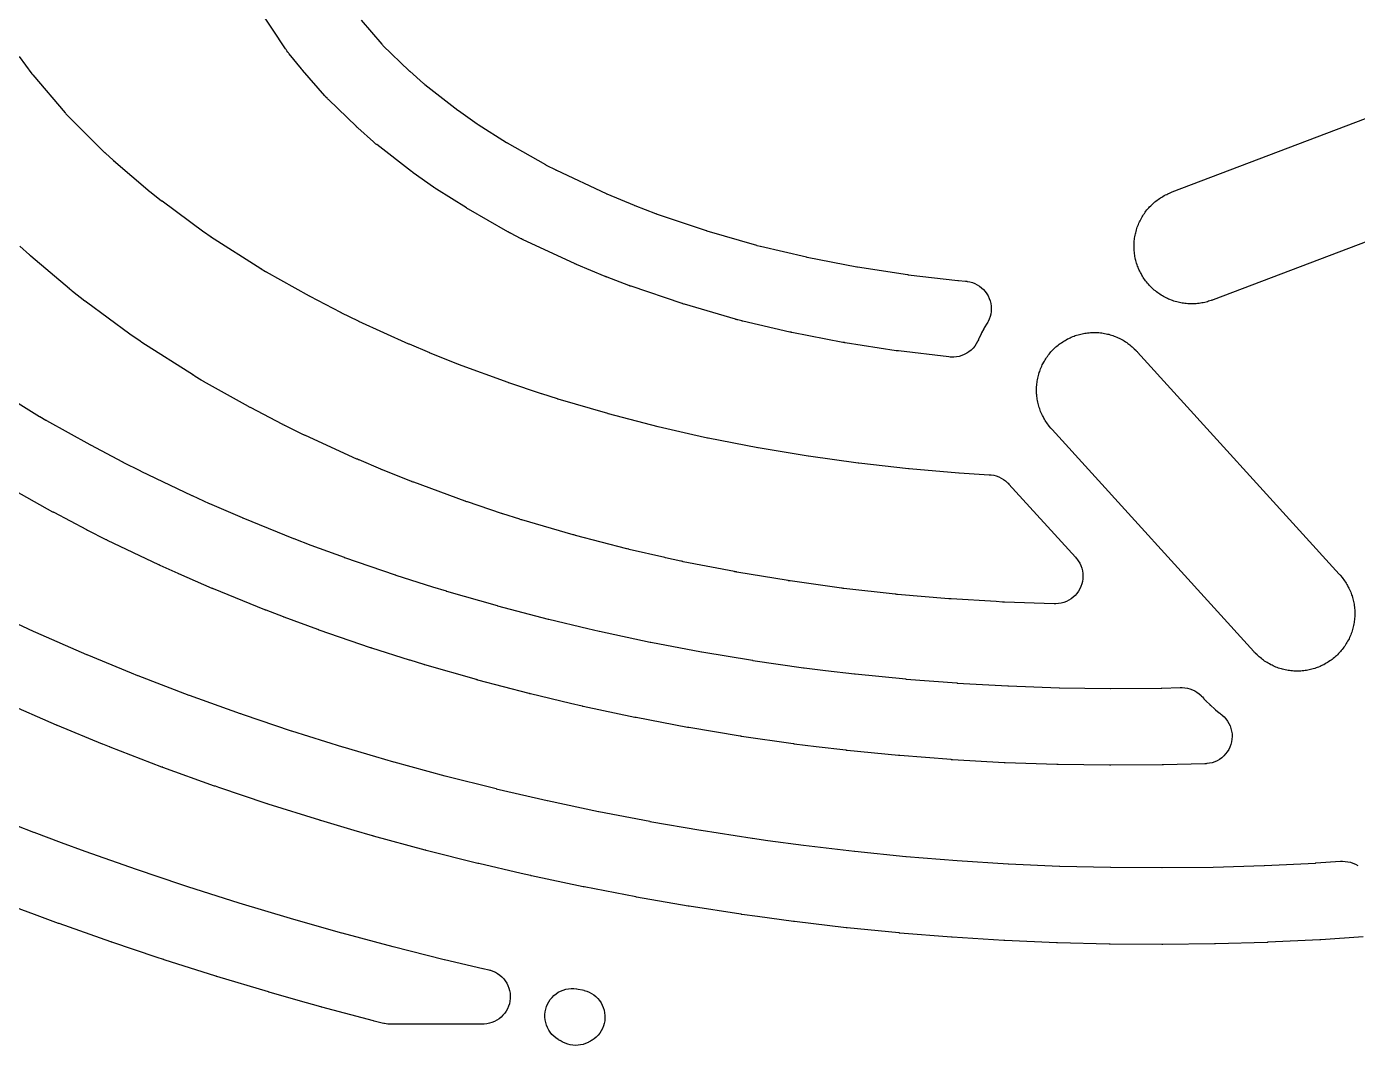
# Model space of a CAD drawing. Header units: metres. Extents: x -22.6 to 22.6, y 1.9 to 79.7.
# Drawn here: x -11.607 to -6.759, y 41.483 to 45.193 of the extents above; entities that cross this region are included whole.
import ezdxf

# ---------------------------------------------------------------- set-up
doc = ezdxf.new("R2010")
doc.units = ezdxf.units.M

msp = doc.modelspace()

# ---------------------------------------------------------------- linework, layer by layer
at = {"layer": 'MARKING'}
for points in [[(-10.3884, 45.2158), (-10.3133, 45.1293), (-10.3118, 45.1276), (-10.3103, 45.126), (-10.3087, 45.1244), (-10.2127, 45.0321), (-10.2121, 45.0315), (-10.2115, 45.0309), (-10.2108, 45.0303), (-10.1604, 44.985), (-10.159, 44.9838), (-10.1575, 44.9826), (-10.1561, 44.9814), (-10.0356, 44.8886), (-10.0349, 44.888), (-10.0342, 44.8875), (-10.0334, 44.8869), (-9.9656, 44.8385), (-9.9643, 44.8376), (-9.9631, 44.8368), (-9.9618, 44.836), (-9.8581, 44.771), (-9.8572, 44.7705), (-9.8564, 44.77), (-9.8556, 44.7695), (-9.7171, 44.69), (-9.716, 44.6894), (-9.715, 44.6888), (-9.7139, 44.6883), (-9.6795, 44.6706), (-9.6786, 44.6702), (-9.6778, 44.6698), (-9.6769, 44.6694), (-9.4954, 44.5847), (-9.4944, 44.5843), (-9.4935, 44.5839), (-9.4926, 44.5835), (-9.3931, 44.5419), (-9.3923, 44.5415), (-9.3915, 44.5412), (-9.3907, 44.5409), (-9.3156, 44.5124), (-9.3147, 44.5121), (-9.3138, 44.5118), (-9.3129, 44.5114), (-9.1317, 44.4503), (-9.1307, 44.45), (-9.1298, 44.4497), (-9.1289, 44.4495), (-8.9478, 44.3963), (-8.9469, 44.396), (-8.9459, 44.3958), (-8.945, 44.3955), (-8.9346, 44.3929), (-8.9337, 44.3927), (-8.7664, 44.3539), (-8.7655, 44.3537), (-8.7646, 44.3535), (-8.7637, 44.3533), (-8.5824, 44.3183), (-8.5815, 44.3181), (-8.5806, 44.318), (-8.5796, 44.3178), (-8.3984, 44.2897), (-8.3975, 44.2896), (-8.3966, 44.2895), (-8.3956, 44.2893), (-8.2144, 44.2681), (-8.2134, 44.268), (-8.2125, 44.2679), (-8.2116, 44.2678), (-8.1871, 44.2658), (-8.1823, 44.2653), (-8.1801, 44.265), (-8.1706, 44.2633), (-8.1613, 44.2607), (-8.1523, 44.2572), (-8.1437, 44.2529), (-8.1355, 44.2477), (-8.1279, 44.2418), (-8.1208, 44.2352), (-8.1145, 44.2279), (-8.1089, 44.22), (-8.104, 44.2117), (-8.1, 44.2029), (-8.0969, 44.1938), (-8.0947, 44.1844), (-8.0933, 44.1748), (-8.0929, 44.1652), (-8.0935, 44.1555), (-8.0949, 44.146), (-8.0973, 44.1366), (-8.1006, 44.1275), (-8.1047, 44.1188), (-8.1058, 44.1168), (-8.1081, 44.1126), (-8.1181, 44.0959), (-8.1187, 44.0948), (-8.1193, 44.0938), (-8.1199, 44.0927), (-8.1279, 44.0778), (-8.1284, 44.0767), (-8.129, 44.0756), (-8.1295, 44.0745), (-8.1384, 44.0556), (-8.1389, 44.0545), (-8.1394, 44.0534), (-8.1399, 44.0522), (-8.1415, 44.0487), (-8.1426, 44.0465), (-8.1473, 44.0377), (-8.1528, 44.0294), (-8.1592, 44.0217), (-8.1662, 44.0147), (-8.174, 44.0084), (-8.1823, 44.0029), (-8.1911, 43.9983), (-8.2004, 43.9946), (-8.21, 43.9918), (-8.2198, 43.99), (-8.2297, 43.9892), (-8.2397, 43.9894), (-8.2421, 43.9895), (-8.247, 43.99), (-8.4308, 44.0116), (-8.4318, 44.0117), (-8.4327, 44.0118), (-8.4336, 44.0119), (-8.436, 44.0122), (-8.4369, 44.0124), (-8.4378, 44.0125), (-8.4387, 44.0126), (-8.6251, 44.0415), (-8.626, 44.0416), (-8.6269, 44.0418), (-8.6278, 44.042), (-8.6302, 44.0424), (-8.6311, 44.0425), (-8.632, 44.0427), (-8.6329, 44.0429), (-8.8193, 44.0789), (-8.8202, 44.0791), (-8.8211, 44.0792), (-8.8221, 44.0794), (-8.8244, 44.0799), (-8.8253, 44.0801), (-8.8262, 44.0803), (-8.8271, 44.0805), (-8.9975, 44.12), (-8.9982, 44.1202), (-8.9999, 44.1206), (-9.001, 44.1209), (-9.016, 44.1247), (-9.017, 44.1249), (-9.0179, 44.1252), (-9.0189, 44.1254), (-9.0213, 44.1261), (-9.0222, 44.1263), (-9.0232, 44.1266), (-9.0241, 44.1269), (-9.2104, 44.1816), (-9.2114, 44.1819), (-9.2123, 44.1822), (-9.2132, 44.1824), (-9.2157, 44.1832), (-9.2166, 44.1835), (-9.2176, 44.1838), (-9.2185, 44.1841), (-9.4049, 44.247), (-9.4058, 44.2473), (-9.4067, 44.2476), (-9.4076, 44.2479), (-9.4099, 44.2487), (-9.4108, 44.249), (-9.4116, 44.2494), (-9.4125, 44.2497), (-9.4923, 44.28), (-9.4931, 44.2803), (-9.4939, 44.2806), (-9.4947, 44.2809), (-9.4967, 44.2817), (-9.4975, 44.282), (-9.4982, 44.2823), (-9.499, 44.2827), (-9.6033, 44.3263), (-9.6042, 44.3267), (-9.6051, 44.3271), (-9.606, 44.3275), (-9.6084, 44.3285), (-9.6093, 44.3289), (-9.6102, 44.3294), (-9.6111, 44.3298), (-9.7976, 44.4167), (-9.7985, 44.4171), (-9.7993, 44.4175), (-9.8002, 44.4179), (-9.8024, 44.419), (-9.8032, 44.4194), (-9.804, 44.4198), (-9.8049, 44.4203), (-9.8446, 44.4406), (-9.8457, 44.4412), (-9.8467, 44.4417), (-9.8478, 44.4423), (-9.8505, 44.4438), (-9.8515, 44.4443), (-9.8525, 44.4449), (-9.8536, 44.4455), (-9.9973, 44.528), (-9.9981, 44.5285), (-9.999, 44.529), (-9.9998, 44.5295), (-10.0019, 44.5308), (-10.0028, 44.5312), (-10.0036, 44.5318), (-10.0044, 44.5323), (-10.114, 44.6009), (-10.1153, 44.6017), (-10.1165, 44.6025), (-10.1178, 44.6034), (-10.1211, 44.6055), (-10.1223, 44.6064), (-10.1236, 44.6073), (-10.1248, 44.6081), (-10.1982, 44.6605), (-10.1989, 44.6611), (-10.1997, 44.6616), (-10.2004, 44.6621), (-10.2024, 44.6636), (-10.2031, 44.6641), (-10.2038, 44.6647), (-10.2046, 44.6652), (-10.3312, 44.7629), (-10.3327, 44.764), (-10.3341, 44.7652), (-10.3356, 44.7664), (-10.3393, 44.7695), (-10.3408, 44.7707), (-10.3422, 44.772), (-10.3436, 44.7732), (-10.3997, 44.8236), (-10.4004, 44.8242), (-10.401, 44.8248), (-10.4016, 44.8253), (-10.4032, 44.8268), (-10.4038, 44.8274), (-10.4045, 44.828), (-10.4051, 44.8286), (-10.5073, 44.9269), (-10.5089, 44.9285), (-10.5105, 44.9301), (-10.5121, 44.9317), (-10.5161, 44.936), (-10.5177, 44.9376), (-10.5192, 44.9393), (-10.5207, 44.941), (-10.6012, 45.0338), (-10.6017, 45.0344), (-10.6022, 45.0349), (-10.6027, 45.0355), (-10.6039, 45.0369), (-10.6044, 45.0375), (-10.6049, 45.0381), (-10.6053, 45.0386), (-10.65, 45.0933), (-10.6516, 45.0953), (-10.6532, 45.0974), (-10.6548, 45.0994), (-10.6587, 45.1048), (-10.6602, 45.1069), (-10.6617, 45.1091), (-10.6632, 45.1112), (-10.7603, 45.259)], [(-11.634, 45.084), (-11.5872, 45.0206), (-11.5862, 45.0192), (-11.5851, 45.0179), (-11.584, 45.0165), (-11.4663, 44.8785), (-11.465, 44.877), (-11.4636, 44.8755), (-11.4622, 44.874), (-11.3228, 44.7348), (-11.3218, 44.7338), (-11.3208, 44.7329), (-11.3197, 44.7319), (-11.2911, 44.7064), (-11.2907, 44.706), (-11.2903, 44.7057), (-11.2899, 44.7053), (-11.1562, 44.591), (-11.1552, 44.5902), (-11.1543, 44.5894), (-11.1533, 44.5887), (-11.1148, 44.5588), (-11.1143, 44.5585), (-11.1138, 44.5581), (-11.1134, 44.5578), (-10.9611, 44.4455), (-10.9603, 44.4449), (-10.9594, 44.4443), (-10.9585, 44.4437), (-10.9381, 44.4299), (-10.9375, 44.4295), (-10.937, 44.4292), (-10.9365, 44.4289), (-10.7539, 44.312), (-10.7533, 44.3117), (-10.7528, 44.3114), (-10.7522, 44.311), (-10.7364, 44.3014), (-10.7356, 44.301), (-10.7349, 44.3006), (-10.7342, 44.3002), (-10.5769, 44.2123), (-10.5763, 44.212), (-10.5757, 44.2117), (-10.575, 44.2113), (-10.4634, 44.1529), (-10.4628, 44.1526), (-10.4622, 44.1523), (-10.4615, 44.152), (-10.399, 44.1214), (-10.3984, 44.1211), (-10.3978, 44.1209), (-10.3972, 44.1206), (-10.2155, 44.0378), (-10.2149, 44.0375), (-10.2143, 44.0372), (-10.2136, 44.037), (-10.1393, 44.0055), (-10.1389, 44.0053), (-10.1384, 44.0051), (-10.1379, 44.0049), (-10.0367, 43.9646), (-10.0361, 43.9644), (-10.0354, 43.9641), (-10.0348, 43.9639), (-9.8536, 43.8973), (-9.8529, 43.8971), (-9.8523, 43.8969), (-9.8516, 43.8967), (-9.7321, 43.8565), (-9.7314, 43.8563), (-9.6737, 43.8379), (-9.673, 43.8377), (-9.6724, 43.8375), (-9.6718, 43.8373), (-9.4906, 43.7847), (-9.4899, 43.7845), (-9.4892, 43.7843), (-9.4886, 43.7841), (-9.3076, 43.737), (-9.3069, 43.7369), (-9.3063, 43.7367), (-9.3056, 43.7365), (-9.1803, 43.7075), (-9.1265, 43.6956), (-9.1259, 43.6955), (-9.1252, 43.6953), (-9.1246, 43.6952), (-8.9434, 43.66), (-8.9427, 43.6599), (-8.9421, 43.6598), (-8.9414, 43.6596), (-8.7603, 43.6294), (-8.7597, 43.6293), (-8.759, 43.6292), (-8.7583, 43.6291), (-8.5773, 43.6039), (-8.5766, 43.6038), (-8.576, 43.6037), (-8.5753, 43.6036), (-8.3942, 43.5833), (-8.3936, 43.5832), (-8.3929, 43.5831), (-8.3922, 43.5831), (-8.2111, 43.5676), (-8.2105, 43.5675), (-8.2098, 43.5675), (-8.2092, 43.5674), (-8.1004, 43.561), (-8.0956, 43.5606), (-8.0933, 43.5603), (-8.0837, 43.5588), (-8.0744, 43.5564), (-8.0653, 43.5531), (-8.0565, 43.5489), (-8.0483, 43.5439), (-8.0405, 43.5382), (-8.0333, 43.5317), (-8.0317, 43.53), (-8.0283, 43.5265), (-7.7862, 43.2602), (-7.783, 43.2565), (-7.7816, 43.2548), (-7.7758, 43.247), (-7.7708, 43.2386), (-7.7666, 43.2298), (-7.7633, 43.2206), (-7.7608, 43.2112), (-7.7594, 43.2016), (-7.7588, 43.1918), (-7.7592, 43.1821), (-7.7606, 43.1724), (-7.7629, 43.163), (-7.7661, 43.1538), (-7.7702, 43.1449), (-7.7751, 43.1365), (-7.7808, 43.1286), (-7.7873, 43.1213), (-7.7944, 43.1147), (-7.8022, 43.1088), (-7.8105, 43.1036), (-7.8193, 43.0994), (-7.8284, 43.0959), (-7.8378, 43.0934), (-7.8474, 43.0918), (-7.8571, 43.0912), (-7.8593, 43.0912), (-7.8642, 43.0912), (-8.0441, 43.097), (-8.0447, 43.097), (-8.0454, 43.097), (-8.046, 43.0971), (-8.0499, 43.0972), (-8.0505, 43.0973), (-8.0512, 43.0973), (-8.0518, 43.0973), (-8.0751, 43.0987), (-8.0753, 43.0987), (-8.2394, 43.1084), (-8.2401, 43.1084), (-8.2407, 43.1085), (-8.2414, 43.1085), (-8.2454, 43.1088), (-8.2461, 43.1089), (-8.2467, 43.1089), (-8.2474, 43.109), (-8.4345, 43.125), (-8.4352, 43.1251), (-8.4359, 43.1251), (-8.4365, 43.1252), (-8.4406, 43.1256), (-8.4413, 43.1257), (-8.4419, 43.1257), (-8.4426, 43.1258), (-8.6297, 43.1469), (-8.6304, 43.1469), (-8.631, 43.147), (-8.6317, 43.1471), (-8.6358, 43.1476), (-8.6365, 43.1477), (-8.6371, 43.1478), (-8.6378, 43.1479), (-8.8249, 43.174), (-8.8256, 43.1741), (-8.8262, 43.1742), (-8.8269, 43.1743), (-8.831, 43.1749), (-8.8316, 43.175), (-8.8323, 43.1751), (-8.833, 43.1752), (-9.0201, 43.2064), (-9.0208, 43.2065), (-9.0214, 43.2066), (-9.0221, 43.2068), (-9.0262, 43.2075), (-9.0268, 43.2076), (-9.0275, 43.2077), (-9.0281, 43.2079), (-9.2153, 43.2442), (-9.2159, 43.2444), (-9.2166, 43.2445), (-9.2172, 43.2446), (-9.2212, 43.2455), (-9.2219, 43.2456), (-9.2225, 43.2457), (-9.2231, 43.2459), (-9.2796, 43.2584), (-9.28, 43.2585), (-9.2815, 43.2588), (-9.282, 43.2589), (-9.4123, 43.2891), (-9.413, 43.2892), (-9.4137, 43.2894), (-9.4143, 43.2895), (-9.4185, 43.2906), (-9.4191, 43.2907), (-9.4198, 43.2909), (-9.4205, 43.2911), (-9.6076, 43.3398), (-9.6083, 43.34), (-9.6089, 43.3402), (-9.6096, 43.3403), (-9.6137, 43.3415), (-9.6144, 43.3417), (-9.6151, 43.3418), (-9.6157, 43.342), (-9.8029, 43.3964), (-9.8035, 43.3965), (-9.8042, 43.3967), (-9.8048, 43.3969), (-9.8087, 43.3981), (-9.8094, 43.3983), (-9.81, 43.3985), (-9.8106, 43.3987), (-9.8723, 43.4184), (-9.873, 43.4186), (-9.8756, 43.4195), (-9.8764, 43.4197), (-10.0011, 43.4616), (-10.0018, 43.4618), (-10.0024, 43.4621), (-10.0031, 43.4623), (-10.0072, 43.4637), (-10.0078, 43.464), (-10.0085, 43.4642), (-10.0091, 43.4644), (-10.1963, 43.5332), (-10.197, 43.5334), (-10.1976, 43.5336), (-10.1982, 43.5339), (-10.2022, 43.5354), (-10.2028, 43.5356), (-10.2034, 43.5359), (-10.2041, 43.5361), (-10.3104, 43.5785), (-10.3109, 43.5787), (-10.3114, 43.5789), (-10.3118, 43.5791), (-10.3149, 43.5803), (-10.3153, 43.5805), (-10.3158, 43.5807), (-10.3163, 43.5809), (-10.3958, 43.6145), (-10.3964, 43.6148), (-10.397, 43.6151), (-10.3977, 43.6154), (-10.4016, 43.6171), (-10.4022, 43.6173), (-10.4028, 43.6176), (-10.4035, 43.6179), (-10.5907, 43.7033), (-10.5913, 43.7036), (-10.5919, 43.7038), (-10.5925, 43.7041), (-10.5963, 43.7059), (-10.5968, 43.7062), (-10.5974, 43.7064), (-10.598, 43.7067), (-10.6662, 43.74), (-10.6669, 43.7403), (-10.6675, 43.7406), (-10.6681, 43.741), (-10.6719, 43.7429), (-10.6726, 43.7432), (-10.6732, 43.7435), (-10.6738, 43.7439), (-10.7911, 43.8052), (-10.7917, 43.8055), (-10.7923, 43.8058), (-10.7929, 43.8062), (-10.7966, 43.8082), (-10.7972, 43.8085), (-10.7978, 43.8088), (-10.7984, 43.8092), (-10.9619, 43.9005), (-10.9626, 43.9009), (-10.9633, 43.9013), (-10.9641, 43.9017), (-10.9686, 43.9044), (-10.9694, 43.9048), (-10.9701, 43.9052), (-10.9708, 43.9057), (-10.9925, 43.9188), (-10.9931, 43.9191), (-10.9936, 43.9195), (-10.9942, 43.9198), (-10.9976, 43.9219), (-10.9981, 43.9222), (-10.9987, 43.9226), (-10.9992, 43.9229), (-11.1868, 44.0429), (-11.1873, 44.0432), (-11.1878, 44.0436), (-11.1883, 44.0439), (-11.1915, 44.046), (-11.192, 44.0463), (-11.1925, 44.0466), (-11.193, 44.047), (-11.2198, 44.0651), (-11.2206, 44.0657), (-11.2215, 44.0662), (-11.2224, 44.0668), (-11.2276, 44.0706), (-11.2285, 44.0712), (-11.2293, 44.0718), (-11.2302, 44.0724), (-11.3885, 44.1891), (-11.389, 44.1894), (-11.3894, 44.1898), (-11.3899, 44.1901), (-11.3928, 44.1923), (-11.3933, 44.1927), (-11.3937, 44.193), (-11.3942, 44.1934), (-11.4393, 44.2283), (-11.4403, 44.2291), (-11.4412, 44.2298), (-11.4422, 44.2306), (-11.448, 44.2354), (-11.449, 44.2361), (-11.4499, 44.2369), (-11.4508, 44.2377), (-11.5907, 44.3573), (-11.5911, 44.3576), (-11.5915, 44.358), (-11.5919, 44.3583), (-11.5944, 44.3605), (-11.5948, 44.3609), (-11.5952, 44.3612), (-11.5956, 44.3616), (-11.6309, 44.3931)], [(-6.2633, 44.5853), (-7.2849, 44.1978), (-7.2872, 44.197), (-7.2895, 44.1962), (-7.2919, 44.1954), (-7.301, 44.1924), (-7.3057, 44.191), (-7.3104, 44.1897), (-7.3152, 44.1886), (-7.3209, 44.1873), (-7.3257, 44.1864), (-7.3306, 44.1856), (-7.3354, 44.1849), (-7.3412, 44.1842), (-7.3461, 44.1837), (-7.351, 44.1834), (-7.3559, 44.1832), (-7.3618, 44.1831), (-7.3667, 44.1831), (-7.3716, 44.1833), (-7.3765, 44.1835), (-7.3824, 44.184), (-7.3873, 44.1845), (-7.3921, 44.1851), (-7.397, 44.1859), (-7.4027, 44.1869), (-7.4076, 44.1879), (-7.4123, 44.189), (-7.4171, 44.1902), (-7.4227, 44.1918), (-7.4274, 44.1933), (-7.4321, 44.1948), (-7.4367, 44.1965), (-7.4422, 44.1987), (-7.4467, 44.2006), (-7.4512, 44.2026), (-7.4556, 44.2047), (-7.4608, 44.2074), (-7.4651, 44.2097), (-7.4694, 44.2121), (-7.4736, 44.2147), (-7.4785, 44.2179), (-7.4826, 44.2206), (-7.4866, 44.2235), (-7.4905, 44.2264), (-7.4951, 44.23), (-7.4989, 44.2332), (-7.5026, 44.2364), (-7.5062, 44.2397), (-7.5104, 44.2438), (-7.5139, 44.2473), (-7.5172, 44.2509), (-7.5205, 44.2545), (-7.5243, 44.259), (-7.5274, 44.2628), (-7.5304, 44.2667), (-7.5333, 44.2706), (-7.5367, 44.2755), (-7.5394, 44.2795), (-7.542, 44.2837), (-7.5445, 44.2879), (-7.5473, 44.2931), (-7.5496, 44.2974), (-7.5518, 44.3018), (-7.5539, 44.3062), (-7.5562, 44.3116), (-7.5581, 44.3162), (-7.5598, 44.3208), (-7.5615, 44.3254), (-7.5633, 44.331), (-7.5647, 44.3357), (-7.5659, 44.3404), (-7.5671, 44.3452), (-7.5684, 44.3509), (-7.5693, 44.3557), (-7.5701, 44.3606), (-7.5708, 44.3654), (-7.5715, 44.3713), (-7.5719, 44.3762), (-7.5723, 44.381), (-7.5725, 44.3859), (-7.5726, 44.3918), (-7.5726, 44.3967), (-7.5724, 44.4016), (-7.5722, 44.4065), (-7.5717, 44.4124), (-7.5712, 44.4173), (-7.5706, 44.4221), (-7.5698, 44.427), (-7.5688, 44.4328), (-7.5678, 44.4376), (-7.5667, 44.4423), (-7.5655, 44.4471), (-7.5639, 44.4528), (-7.5624, 44.4574), (-7.5609, 44.4621), (-7.5592, 44.4667), (-7.557, 44.4722), (-7.5551, 44.4767), (-7.5531, 44.4812), (-7.551, 44.4856), (-7.5483, 44.4908), (-7.546, 44.4951), (-7.5435, 44.4994), (-7.541, 44.5036), (-7.5378, 44.5085), (-7.5351, 44.5126), (-7.5322, 44.5166), (-7.5293, 44.5205), (-7.5256, 44.5251), (-7.5225, 44.5289), (-7.5193, 44.5326), (-7.516, 44.5362), (-7.5119, 44.5404), (-7.5084, 44.5439), (-7.5048, 44.5473), (-7.5012, 44.5505), (-7.4967, 44.5543), (-7.4929, 44.5574), (-7.489, 44.5604), (-7.4851, 44.5633), (-7.4802, 44.5667), (-7.4761, 44.5694), (-7.472, 44.572), (-7.4678, 44.5745), (-7.4626, 44.5774), (-7.4583, 44.5797), (-7.4539, 44.5818), (-7.4494, 44.5839), (-7.4407, 44.5877), (-7.4384, 44.5887), (-7.4362, 44.5896), (-7.4339, 44.5905), (-6.4123, 44.978)], [(-11.7454, 43.888), (-11.5594, 43.7734), (-11.5586, 43.7729), (-11.5362, 43.7597), (-11.5357, 43.7594), (-11.5351, 43.7591), (-11.5346, 43.7588), (-11.3758, 43.6703), (-11.3753, 43.67), (-11.3748, 43.6698), (-11.3743, 43.6695), (-11.2576, 43.6078), (-11.2572, 43.6076), (-11.2567, 43.6073), (-11.2563, 43.6071), (-11.1918, 43.5747), (-11.1913, 43.5744), (-11.1909, 43.5742), (-11.1904, 43.574), (-11.0053, 43.4856), (-11.0049, 43.4854), (-11.0044, 43.4852), (-11.0039, 43.485), (-10.9412, 43.4566), (-10.9404, 43.4563), (-10.8211, 43.4047), (-10.8206, 43.4045), (-10.8201, 43.4043), (-10.8196, 43.4041), (-10.6348, 43.3289), (-10.6343, 43.3287), (-10.6338, 43.3285), (-10.6333, 43.3283), (-10.5718, 43.3049), (-10.5712, 43.3046), (-10.4501, 43.26), (-10.4495, 43.2598), (-10.449, 43.2597), (-10.4485, 43.2595), (-10.2639, 43.1961), (-10.2634, 43.1959), (-10.2628, 43.1957), (-10.2623, 43.1955), (-10.1279, 43.1527), (-10.0787, 43.1375), (-10.0782, 43.1373), (-10.0777, 43.1372), (-10.0772, 43.137), (-9.8926, 43.084), (-9.892, 43.0839), (-9.8915, 43.0837), (-9.891, 43.0836), (-9.7065, 43.0351), (-9.7059, 43.035), (-9.7054, 43.0348), (-9.7049, 43.0347), (-9.5619, 43.0005), (-9.5209, 42.9909), (-9.5204, 42.9908), (-9.5199, 42.9907), (-9.5194, 42.9906), (-9.3348, 42.9514), (-9.3342, 42.9513), (-9.3337, 42.9512), (-9.3332, 42.9511), (-9.1486, 42.9162), (-9.1481, 42.9161), (-9.1476, 42.916), (-9.147, 42.9159), (-8.9625, 42.8851), (-8.962, 42.885), (-8.9615, 42.8849), (-8.9609, 42.8848), (-8.7764, 42.8582), (-8.7759, 42.8581), (-8.7753, 42.858), (-8.7748, 42.8579), (-8.6972, 42.8484), (-8.5905, 42.8355), (-8.5899, 42.8354), (-8.5894, 42.8354), (-8.5889, 42.8353), (-8.4043, 42.817), (-8.4038, 42.8169), (-8.4033, 42.8169), (-8.4027, 42.8168), (-8.2182, 42.8024), (-8.2176, 42.8024), (-8.2171, 42.8024), (-8.2166, 42.8023), (-8.032, 42.7919), (-8.0315, 42.7919), (-8.031, 42.7918), (-8.0304, 42.7918), (-7.8459, 42.7853), (-7.8453, 42.7853), (-7.8448, 42.7853), (-7.8443, 42.7853), (-7.6597, 42.7826), (-7.6592, 42.7826), (-7.6586, 42.7826), (-7.6581, 42.7826), (-7.4735, 42.7839), (-7.473, 42.7839), (-7.4725, 42.7839), (-7.472, 42.784), (-7.4046, 42.7858), (-7.3998, 42.7859), (-7.3974, 42.7858), (-7.3879, 42.7852), (-7.3785, 42.7836), (-7.3692, 42.7812), (-7.3602, 42.7778), (-7.3516, 42.7737), (-7.3435, 42.7687), (-7.3358, 42.763), (-7.3287, 42.7566), (-7.3271, 42.7549), (-7.3238, 42.7514), (-7.3194, 42.7466), (-7.319, 42.7462), (-7.3186, 42.7457), (-7.3181, 42.7453), (-7.3109, 42.7377), (-7.3105, 42.7373), (-7.3101, 42.7368), (-7.3096, 42.7364), (-7.297, 42.7238), (-7.2961, 42.723), (-7.2952, 42.7221), (-7.2943, 42.7213), (-7.2789, 42.7073), (-7.2779, 42.7065), (-7.277, 42.7057), (-7.2761, 42.7049), (-7.263, 42.6942), (-7.262, 42.6934), (-7.261, 42.6927), (-7.2601, 42.6919), (-7.2577, 42.6902), (-7.2538, 42.6871), (-7.2521, 42.6857), (-7.2447, 42.6791), (-7.2381, 42.6717), (-7.2322, 42.6638), (-7.2271, 42.6553), (-7.2229, 42.6463), (-7.2196, 42.637), (-7.2173, 42.6274), (-7.2159, 42.6176), (-7.2155, 42.6077), (-7.216, 42.5978), (-7.2175, 42.588), (-7.22, 42.5784), (-7.2235, 42.5691), (-7.2278, 42.5602), (-7.233, 42.5518), (-7.239, 42.5439), (-7.2458, 42.5367), (-7.2532, 42.5301), (-7.2612, 42.5243), (-7.2698, 42.5194), (-7.2788, 42.5153), (-7.2882, 42.5121), (-7.2979, 42.5099), (-7.3077, 42.5087), (-7.3099, 42.5085), (-7.3148, 42.5082), (-7.4656, 42.504), (-7.4661, 42.504), (-7.4666, 42.504), (-7.4672, 42.504), (-7.4685, 42.504), (-7.4691, 42.504), (-7.4696, 42.5039), (-7.4701, 42.5039), (-7.6576, 42.5026), (-7.6582, 42.5026), (-7.6587, 42.5026), (-7.6592, 42.5026), (-7.6606, 42.5026), (-7.6611, 42.5026), (-7.6617, 42.5026), (-7.6622, 42.5027), (-7.8497, 42.5053), (-7.8502, 42.5053), (-7.8508, 42.5053), (-7.8513, 42.5053), (-7.8527, 42.5054), (-7.8532, 42.5054), (-7.8537, 42.5054), (-7.8543, 42.5054), (-8.0418, 42.512), (-8.0423, 42.5121), (-8.0429, 42.5121), (-8.0434, 42.5121), (-8.0448, 42.5122), (-8.0453, 42.5122), (-8.0458, 42.5122), (-8.0464, 42.5122), (-8.2339, 42.5229), (-8.2344, 42.5229), (-8.235, 42.5229), (-8.2355, 42.523), (-8.2369, 42.5231), (-8.2374, 42.5231), (-8.2379, 42.5231), (-8.2385, 42.5232), (-8.426, 42.5378), (-8.4265, 42.5378), (-8.427, 42.5379), (-8.4276, 42.5379), (-8.429, 42.538), (-8.4295, 42.5381), (-8.43, 42.5381), (-8.4306, 42.5382), (-8.6181, 42.5569), (-8.6186, 42.5569), (-8.6191, 42.557), (-8.6197, 42.557), (-8.6211, 42.5572), (-8.6216, 42.5572), (-8.6221, 42.5573), (-8.6226, 42.5574), (-8.7307, 42.5704), (-8.7308, 42.5704), (-8.8104, 42.5802), (-8.8109, 42.5803), (-8.8114, 42.5803), (-8.812, 42.5804), (-8.8134, 42.5806), (-8.8139, 42.5807), (-8.8144, 42.5807), (-8.815, 42.5808), (-9.0025, 42.6079), (-9.003, 42.608), (-9.0036, 42.6081), (-9.0041, 42.6082), (-9.0055, 42.6084), (-9.006, 42.6085), (-9.0066, 42.6086), (-9.0071, 42.6086), (-9.1946, 42.6399), (-9.1952, 42.64), (-9.1957, 42.6401), (-9.1962, 42.6402), (-9.1976, 42.6405), (-9.1982, 42.6406), (-9.1987, 42.6407), (-9.1992, 42.6408), (-9.3867, 42.6763), (-9.3873, 42.6764), (-9.3878, 42.6765), (-9.3884, 42.6766), (-9.3897, 42.6769), (-9.3903, 42.677), (-9.3908, 42.6771), (-9.3914, 42.6772), (-9.5789, 42.717), (-9.5794, 42.7171), (-9.5799, 42.7172), (-9.5804, 42.7173), (-9.5818, 42.7176), (-9.5823, 42.7177), (-9.5828, 42.7178), (-9.5833, 42.7179), (-9.6252, 42.7278), (-9.6257, 42.7279), (-9.7715, 42.7628), (-9.7721, 42.7629), (-9.7726, 42.763), (-9.7731, 42.7632), (-9.7745, 42.7635), (-9.7751, 42.7636), (-9.7756, 42.7638), (-9.7761, 42.7639), (-9.9636, 42.8132), (-9.9642, 42.8133), (-9.9647, 42.8135), (-9.9653, 42.8136), (-9.9667, 42.814), (-9.9672, 42.8142), (-9.9677, 42.8143), (-9.9683, 42.8145), (-10.1558, 42.8683), (-10.1563, 42.8684), (-10.1568, 42.8686), (-10.1573, 42.8687), (-10.1586, 42.8691), (-10.1591, 42.8692), (-10.1596, 42.8694), (-10.1601, 42.8695), (-10.2101, 42.885), (-10.2104, 42.8851), (-10.2112, 42.8853), (-10.2116, 42.8855), (-10.3488, 42.9292), (-10.3494, 42.9294), (-10.3499, 42.9296), (-10.3504, 42.9297), (-10.3518, 42.9302), (-10.3523, 42.9304), (-10.3529, 42.9306), (-10.3534, 42.9307), (-10.5409, 42.9952), (-10.5415, 42.9953), (-10.542, 42.9955), (-10.5425, 42.9957), (-10.5438, 42.9962), (-10.5444, 42.9964), (-10.5449, 42.9966), (-10.5454, 42.9968), (-10.6683, 43.042), (-10.6688, 43.0422), (-10.6698, 43.0426), (-10.6704, 43.0428), (-10.7345, 43.0673), (-10.735, 43.0675), (-10.7355, 43.0677), (-10.736, 43.0679), (-10.7373, 43.0684), (-10.7378, 43.0686), (-10.7383, 43.0688), (-10.7388, 43.069), (-10.9264, 43.1453), (-10.9269, 43.1455), (-10.9275, 43.1457), (-10.928, 43.1459), (-10.9293, 43.1464), (-10.9298, 43.1467), (-10.9303, 43.1469), (-10.9308, 43.1471), (-11.052, 43.1995), (-11.0526, 43.1998), (-11.0539, 43.2004), (-11.0548, 43.2007), (-11.1205, 43.2304), (-11.121, 43.2306), (-11.1215, 43.2308), (-11.1219, 43.2311), (-11.1232, 43.2316), (-11.1237, 43.2319), (-11.1242, 43.2321), (-11.1246, 43.2323), (-11.3123, 43.3219), (-11.3128, 43.3222), (-11.3133, 43.3224), (-11.3137, 43.3226), (-11.3149, 43.3232), (-11.3154, 43.3234), (-11.3159, 43.3237), (-11.3163, 43.3239), (-11.3834, 43.3576), (-11.3838, 43.3578), (-11.3843, 43.3581), (-11.3847, 43.3583), (-11.3859, 43.3589), (-11.3864, 43.3591), (-11.3868, 43.3594), (-11.3873, 43.3596), (-11.5066, 43.4227), (-11.5071, 43.423), (-11.5075, 43.4232), (-11.508, 43.4235), (-11.5092, 43.4242), (-11.5097, 43.4244), (-11.5102, 43.4247), (-11.5107, 43.4249), (-11.6723, 43.515)], [(-11.7595, 43.074), (-11.5832, 42.9915), (-11.5826, 42.9913), (-11.5747, 42.9877), (-11.574, 42.9874), (-11.388, 42.9065), (-11.3871, 42.9061), (-11.2253, 42.8394), (-11.2022, 42.8301), (-11.2015, 42.8299), (-11.0156, 42.7586), (-11.0147, 42.7583), (-10.8288, 42.6912), (-10.828, 42.6909), (-10.8179, 42.6875), (-10.6429, 42.6287), (-10.6419, 42.6284), (-10.4562, 42.57), (-10.4553, 42.5697), (-10.3356, 42.5345), (-10.2699, 42.5153), (-10.2691, 42.5151), (-10.0833, 42.4646), (-10.0824, 42.4643), (-9.8967, 42.4176), (-9.8958, 42.4174), (-9.7423, 42.3817), (-9.7102, 42.3743), (-9.7093, 42.3741), (-9.5236, 42.3346), (-9.5227, 42.3344), (-9.337, 42.2986), (-9.3361, 42.2984), (-9.1504, 42.2661), (-9.1495, 42.2659), (-8.9639, 42.2371), (-8.963, 42.237), (-8.9064, 42.2293), (-8.7772, 42.2116), (-8.7763, 42.2115), (-8.5907, 42.1895), (-8.5897, 42.1894), (-8.4041, 42.1709), (-8.4032, 42.1708), (-8.2176, 42.1558), (-8.2166, 42.1557), (-8.031, 42.1441), (-8.0301, 42.1441), (-7.8445, 42.1359), (-7.8436, 42.1359), (-7.658, 42.1312), (-7.657, 42.1311), (-7.4714, 42.1299), (-7.4705, 42.1299), (-7.2849, 42.132), (-7.284, 42.1321), (-7.0984, 42.1377), (-7.0975, 42.1377), (-6.9119, 42.1468), (-6.911, 42.1469), (-6.8213, 42.153), (-6.8163, 42.1532), (-6.8139, 42.1532), (-6.804, 42.1529), (-6.7942, 42.1516), (-6.7846, 42.1494), (-6.7752, 42.1462), (-6.7662, 42.1421), (-6.7577, 42.1372)], [(-6.7376, 41.878), (-6.8926, 41.8675), (-6.8934, 41.8674), (-6.895, 41.8673), (-6.8961, 41.8673), (-7.0843, 41.858), (-7.0851, 41.858), (-7.0868, 41.8579), (-7.0879, 41.8579), (-7.2761, 41.8522), (-7.2768, 41.8521), (-7.2785, 41.8521), (-7.2796, 41.8521), (-7.4678, 41.8499), (-7.4686, 41.8499), (-7.4702, 41.8499), (-7.4713, 41.8499), (-7.6595, 41.8512), (-7.6603, 41.8512), (-7.662, 41.8512), (-7.6631, 41.8512), (-7.8512, 41.856), (-7.852, 41.856), (-7.8537, 41.8561), (-7.8548, 41.8561), (-8.043, 41.8644), (-8.0437, 41.8644), (-8.0454, 41.8645), (-8.0465, 41.8646), (-8.2347, 41.8763), (-8.2354, 41.8764), (-8.2371, 41.8765), (-8.2382, 41.8766), (-8.4264, 41.8918), (-8.4271, 41.8919), (-8.4288, 41.892), (-8.4299, 41.8921), (-8.6181, 41.9109), (-8.6188, 41.9109), (-8.6205, 41.9111), (-8.6215, 41.9112), (-8.8097, 41.9335), (-8.8105, 41.9336), (-8.8121, 41.9338), (-8.8132, 41.9339), (-8.9443, 41.9519), (-9.0014, 41.9596), (-9.0021, 41.9597), (-9.0037, 41.96), (-9.0048, 41.9601), (-9.193, 41.9893), (-9.1938, 41.9894), (-9.1954, 41.9897), (-9.1965, 41.9899), (-9.3847, 42.0226), (-9.3854, 42.0228), (-9.3871, 42.0231), (-9.3881, 42.0233), (-9.5763, 42.0596), (-9.5771, 42.0598), (-9.5787, 42.0601), (-9.5798, 42.0603), (-9.7681, 42.1003), (-9.7688, 42.1005), (-9.7703, 42.1008), (-9.7713, 42.101), (-9.8051, 42.1088), (-9.8053, 42.1089), (-9.9597, 42.1447), (-9.9605, 42.1449), (-9.9621, 42.1453), (-9.9631, 42.1456), (-10.1513, 42.1929), (-10.1521, 42.1931), (-10.1537, 42.1936), (-10.1548, 42.1939), (-10.3431, 42.2451), (-10.3438, 42.2452), (-10.3453, 42.2457), (-10.3463, 42.246), (-10.4134, 42.2655), (-10.4137, 42.2656), (-10.535, 42.3013), (-10.5357, 42.3015), (-10.5373, 42.302), (-10.5383, 42.3023), (-10.7265, 42.3615), (-10.7273, 42.3617), (-10.7289, 42.3623), (-10.73, 42.3626), (-10.9064, 42.4218), (-10.9069, 42.422), (-10.919, 42.4262), (-10.9197, 42.4264), (-10.9211, 42.4269), (-10.922, 42.4272), (-11.1102, 42.4951), (-11.111, 42.4954), (-11.1127, 42.496), (-11.1138, 42.4964), (-11.3021, 42.5686), (-11.3028, 42.5688), (-11.3041, 42.5693), (-11.305, 42.5697), (-11.3291, 42.5794), (-11.3294, 42.5795), (-11.3302, 42.5798), (-11.3306, 42.58), (-11.4943, 42.6474), (-11.4951, 42.6477), (-11.4967, 42.6484), (-11.4978, 42.6489), (-11.6862, 42.7308)], [(-11.768, 42.3325), (-11.5816, 42.2596), (-11.5809, 42.2593), (-11.4807, 42.2219), (-11.3948, 42.1902), (-11.3942, 42.1899), (-11.2079, 42.1241), (-11.2071, 42.1238), (-11.0424, 42.0687), (-11.0208, 42.0615), (-11.0201, 42.0613), (-10.8338, 42.002), (-10.833, 42.0017), (-10.6468, 41.9458), (-10.6461, 41.9456), (-10.541, 41.9158), (-10.4596, 41.8927), (-10.4589, 41.8925), (-10.2727, 41.8427), (-10.2719, 41.8425), (-10.0857, 41.7958), (-10.085, 41.7957), (-9.9443, 41.7628), (-9.9441, 41.7627), (-9.9235, 41.7579), (-9.9188, 41.7567), (-9.9172, 41.7562), (-9.908, 41.7531), (-9.8992, 41.7491), (-9.8908, 41.7442), (-9.8829, 41.7386), (-9.8755, 41.7322), (-9.8689, 41.7252), (-9.8629, 41.7175), (-9.8578, 41.7093), (-9.8534, 41.7007), (-9.8499, 41.6916), (-9.8473, 41.6823), (-9.8456, 41.6727), (-9.8448, 41.6631), (-9.845, 41.6534), (-9.8461, 41.6437), (-9.8482, 41.6343), (-9.8511, 41.625), (-9.855, 41.6161), (-9.8597, 41.6076), (-9.8651, 41.5996), (-9.8714, 41.5922), (-9.8783, 41.5854), (-9.8858, 41.5793), (-9.8939, 41.574), (-9.9025, 41.5695), (-9.9115, 41.5658), (-9.9208, 41.563), (-9.9303, 41.5611), (-9.9399, 41.5602), (-9.9417, 41.5601), (-9.9465, 41.56), (-10.2812, 41.56), (-10.2874, 41.5602), (-10.2904, 41.5604), (-10.3026, 41.5619), (-10.3056, 41.5624), (-10.3116, 41.5637), (-10.3404, 41.571), (-10.341, 41.5711), (-10.3425, 41.5715), (-10.3434, 41.5717), (-10.5318, 41.6222), (-10.5324, 41.6223), (-10.5337, 41.6227), (-10.5345, 41.6229), (-10.6173, 41.6464), (-10.7229, 41.6763), (-10.7235, 41.6765), (-10.7248, 41.6769), (-10.7257, 41.6772), (-10.914, 41.7337), (-10.9146, 41.7339), (-10.9161, 41.7343), (-10.917, 41.7346), (-11.1055, 41.7946), (-11.106, 41.7948), (-11.1072, 41.7951), (-11.1079, 41.7954), (-11.1307, 41.803), (-11.1309, 41.803), (-11.2964, 41.8585), (-11.2971, 41.8587), (-11.2985, 41.8592), (-11.2994, 41.8595), (-11.4878, 41.926), (-11.4884, 41.9262), (-11.4897, 41.9267), (-11.4905, 41.927), (-11.5774, 41.9591), (-11.5777, 41.9593), (-11.6793, 41.9972)]]:
    msp.add_lwpolyline(points, dxfattribs=at)
for points in [[(-7.8721, 44.0116), (-7.8687, 44.0151), (-7.8646, 44.0193), (-7.861, 44.0227), (-7.8574, 44.026), (-7.8537, 44.0292), (-7.8492, 44.0329), (-7.8453, 44.0359), (-7.8414, 44.0389), (-7.8373, 44.0417), (-7.8325, 44.045), (-7.8283, 44.0476), (-7.8241, 44.0501), (-7.8199, 44.0525), (-7.8147, 44.0553), (-7.8103, 44.0575), (-7.8059, 44.0596), (-7.8014, 44.0616), (-7.796, 44.0639), (-7.7914, 44.0657), (-7.7868, 44.0673), (-7.7821, 44.0689), (-7.7765, 44.0706), (-7.7718, 44.0719), (-7.767, 44.0731), (-7.7622, 44.0742), (-7.7565, 44.0753), (-7.7516, 44.0762), (-7.7468, 44.0769), (-7.7419, 44.0775), (-7.7361, 44.0781), (-7.7312, 44.0785), (-7.7263, 44.0787), (-7.7214, 44.0788), (-7.7155, 44.0789), (-7.7106, 44.0787), (-7.7057, 44.0785), (-7.7008, 44.0782), (-7.6949, 44.0776), (-7.6901, 44.077), (-7.6852, 44.0763), (-7.6804, 44.0754), (-7.6746, 44.0743), (-7.6698, 44.0732), (-7.6651, 44.0721), (-7.6603, 44.0708), (-7.6547, 44.0691), (-7.6501, 44.0675), (-7.6454, 44.0659), (-7.6409, 44.0641), (-7.6354, 44.0619), (-7.6309, 44.0599), (-7.6265, 44.0578), (-7.6221, 44.0556), (-7.6169, 44.0528), (-7.6127, 44.0504), (-7.6084, 44.0479), (-7.6043, 44.0453), (-7.5994, 44.042), (-7.5954, 44.0392), (-7.5914, 44.0363), (-7.5876, 44.0333), (-7.583, 44.0296), (-7.5793, 44.0264), (-7.5757, 44.0231), (-7.5721, 44.0197), (-7.5653, 44.013), (-7.5636, 44.0112), (-7.5619, 44.0094), (-7.5603, 44.0076), (-6.8255, 43.1993), (-6.8238, 43.1975), (-6.8222, 43.1957), (-6.8207, 43.1938), (-6.8146, 43.1864), (-6.8116, 43.1825), (-6.8086, 43.1786), (-6.8058, 43.1746), (-6.8025, 43.1697), (-6.7999, 43.1656), (-6.7974, 43.1614), (-6.7949, 43.1571), (-6.7922, 43.1519), (-6.79, 43.1475), (-6.7878, 43.1431), (-6.7859, 43.1386), (-6.7836, 43.1332), (-6.7818, 43.1286), (-6.7802, 43.124), (-6.7786, 43.1194), (-6.7769, 43.1137), (-6.7756, 43.109), (-6.7744, 43.1043), (-6.7733, 43.0995), (-6.7722, 43.0937), (-6.7713, 43.0889), (-6.7706, 43.084), (-6.77, 43.0791), (-6.7694, 43.0733), (-6.769, 43.0684), (-6.7688, 43.0635), (-6.7686, 43.0586), (-6.7686, 43.0527), (-6.7687, 43.0478), (-6.769, 43.0429), (-6.7693, 43.038), (-6.7699, 43.0322), (-6.7705, 43.0273), (-6.7712, 43.0225), (-6.772, 43.0176), (-6.7732, 43.0119), (-6.7742, 43.0071), (-6.7754, 43.0023), (-6.7767, 42.9976), (-6.7784, 42.992), (-6.78, 42.9873), (-6.7816, 42.9827), (-6.7834, 42.9781), (-6.7856, 42.9727), (-6.7876, 42.9682), (-6.7897, 42.9637), (-6.7919, 42.9594), (-6.7946, 42.9542), (-6.7971, 42.9499), (-6.7996, 42.9457), (-6.8022, 42.9415), (-6.8054, 42.9366), (-6.8083, 42.9326), (-6.8112, 42.9287), (-6.8142, 42.9248), (-6.8179, 42.9203), (-6.8211, 42.9165), (-6.8244, 42.9129), (-6.8278, 42.9093), (-6.8319, 42.9052), (-6.8355, 42.9018), (-6.8391, 42.8985), (-6.8428, 42.8953), (-6.8474, 42.8916), (-6.8512, 42.8885), (-6.8552, 42.8856), (-6.8592, 42.8828), (-6.864, 42.8795), (-6.8682, 42.8769), (-6.8724, 42.8743), (-6.8767, 42.8719), (-6.8818, 42.8691), (-6.8862, 42.8669), (-6.8906, 42.8648), (-6.8951, 42.8628), (-6.9005, 42.8606), (-6.9051, 42.8588), (-6.9097, 42.8571), (-6.9144, 42.8556), (-6.92, 42.8539), (-6.9247, 42.8526), (-6.9295, 42.8514), (-6.9343, 42.8503), (-6.94, 42.8491), (-6.9449, 42.8483), (-6.9497, 42.8476), (-6.9546, 42.8469), (-6.9604, 42.8464), (-6.9653, 42.846), (-6.9702, 42.8457), (-6.9751, 42.8456), (-6.981, 42.8456), (-6.9859, 42.8457), (-6.9908, 42.846), (-6.9957, 42.8463), (-7.0016, 42.8469), (-7.0064, 42.8475), (-7.0113, 42.8482), (-7.0161, 42.849), (-7.0219, 42.8502), (-7.0267, 42.8512), (-7.0314, 42.8524), (-7.0362, 42.8537), (-7.0418, 42.8554), (-7.0464, 42.8569), (-7.0511, 42.8586), (-7.0557, 42.8603), (-7.0611, 42.8626), (-7.0656, 42.8646), (-7.07, 42.8667), (-7.0744, 42.8689), (-7.0796, 42.8716), (-7.0839, 42.874), (-7.0881, 42.8765), (-7.0922, 42.8792), (-7.0971, 42.8824), (-7.1011, 42.8852), (-7.1051, 42.8882), (-7.1089, 42.8912), (-7.1135, 42.8949), (-7.1172, 42.8981), (-7.1208, 42.9014), (-7.1244, 42.9048), (-7.1312, 42.9115), (-7.1329, 42.9133), (-7.1346, 42.915), (-7.1363, 42.9168), (-7.871, 43.7251), (-7.8727, 43.727), (-7.8743, 43.7288), (-7.8758, 43.7307), (-7.8819, 43.7381), (-7.8849, 43.7419), (-7.8879, 43.7459), (-7.8907, 43.7499), (-7.894, 43.7548), (-7.8966, 43.7589), (-7.8991, 43.7631), (-7.9016, 43.7674), (-7.9043, 43.7725), (-7.9066, 43.7769), (-7.9087, 43.7813), (-7.9107, 43.7858), (-7.9129, 43.7913), (-7.9147, 43.7958), (-7.9163, 43.8004), (-7.9179, 43.8051), (-7.9196, 43.8107), (-7.9209, 43.8155), (-7.9221, 43.8202), (-7.9232, 43.825), (-7.9244, 43.8308), (-7.9252, 43.8356), (-7.9259, 43.8404), (-7.9265, 43.8453), (-7.9271, 43.8512), (-7.9275, 43.856), (-7.9277, 43.8609), (-7.9279, 43.8659), (-7.9279, 43.8717), (-7.9278, 43.8766), (-7.9275, 43.8815), (-7.9272, 43.8864), (-7.9266, 43.8923), (-7.926, 43.8971), (-7.9253, 43.902), (-7.9245, 43.9068), (-7.9233, 43.9126), (-7.9223, 43.9174), (-7.9211, 43.9221), (-7.9198, 43.9269), (-7.9181, 43.9325), (-7.9165, 43.9372), (-7.9149, 43.9418), (-7.9131, 43.9464), (-7.9109, 43.9518), (-7.9089, 43.9563), (-7.9068, 43.9607), (-7.9046, 43.9651), (-7.9019, 43.9703), (-7.8995, 43.9746), (-7.8969, 43.9788), (-7.8943, 43.9829), (-7.8911, 43.9878), (-7.8882, 43.9918), (-7.8853, 43.9958), (-7.8823, 43.9996), (-7.8786, 44.0042), (-7.8754, 44.0079)], [(-9.7092, 41.6329), (-9.7046, 41.6416), (-9.6991, 41.6497), (-9.6928, 41.6573), (-9.6859, 41.6643), (-9.6783, 41.6705), (-9.6701, 41.6759), (-9.6614, 41.6805), (-9.6523, 41.6843), (-9.6429, 41.6871), (-9.6333, 41.689), (-9.6235, 41.6899), (-9.6137, 41.6899), (-9.6039, 41.6889), (-9.6021, 41.6886), (-9.5972, 41.6877), (-9.5821, 41.6847), (-9.5774, 41.6836), (-9.5753, 41.6831), (-9.566, 41.6802), (-9.557, 41.6765), (-9.5485, 41.6719), (-9.5404, 41.6665), (-9.5329, 41.6603), (-9.526, 41.6534), (-9.5198, 41.6459), (-9.5143, 41.6379), (-9.5097, 41.6293), (-9.506, 41.6203), (-9.5031, 41.611), (-9.5011, 41.6015), (-9.5001, 41.5918), (-9.5, 41.5821), (-9.5009, 41.5724), (-9.5027, 41.5629), (-9.5054, 41.5535), (-9.509, 41.5445), (-9.5135, 41.5359), (-9.5188, 41.5277), (-9.5248, 41.5201), (-9.5316, 41.5131), (-9.539, 41.5068), (-9.547, 41.5013), (-9.5488, 41.5001), (-9.553, 41.4977), (-9.5553, 41.4964), (-9.5595, 41.4942), (-9.5616, 41.4932), (-9.5703, 41.4893), (-9.5793, 41.4863), (-9.5886, 41.4842), (-9.5981, 41.483), (-9.6076, 41.4827), (-9.6171, 41.4833), (-9.6265, 41.4848), (-9.6358, 41.4872), (-9.6447, 41.4905), (-9.6533, 41.4946), (-9.6554, 41.4957), (-9.6595, 41.498), (-9.6613, 41.4991), (-9.6634, 41.5003), (-9.6645, 41.5009), (-9.6687, 41.5033), (-9.6703, 41.5042), (-9.6785, 41.5097), (-9.6861, 41.5159), (-9.693, 41.5229), (-9.6993, 41.5305), (-9.7047, 41.5386), (-9.7093, 41.5473), (-9.7131, 41.5564), (-9.7159, 41.5658), (-9.7178, 41.5754), (-9.7188, 41.5852), (-9.7188, 41.5951), (-9.7178, 41.6048), (-9.7159, 41.6145), (-9.713, 41.6239)]]:
    msp.add_lwpolyline(points, close=True, dxfattribs=at)

doc.saveas('drawing.dxf')
